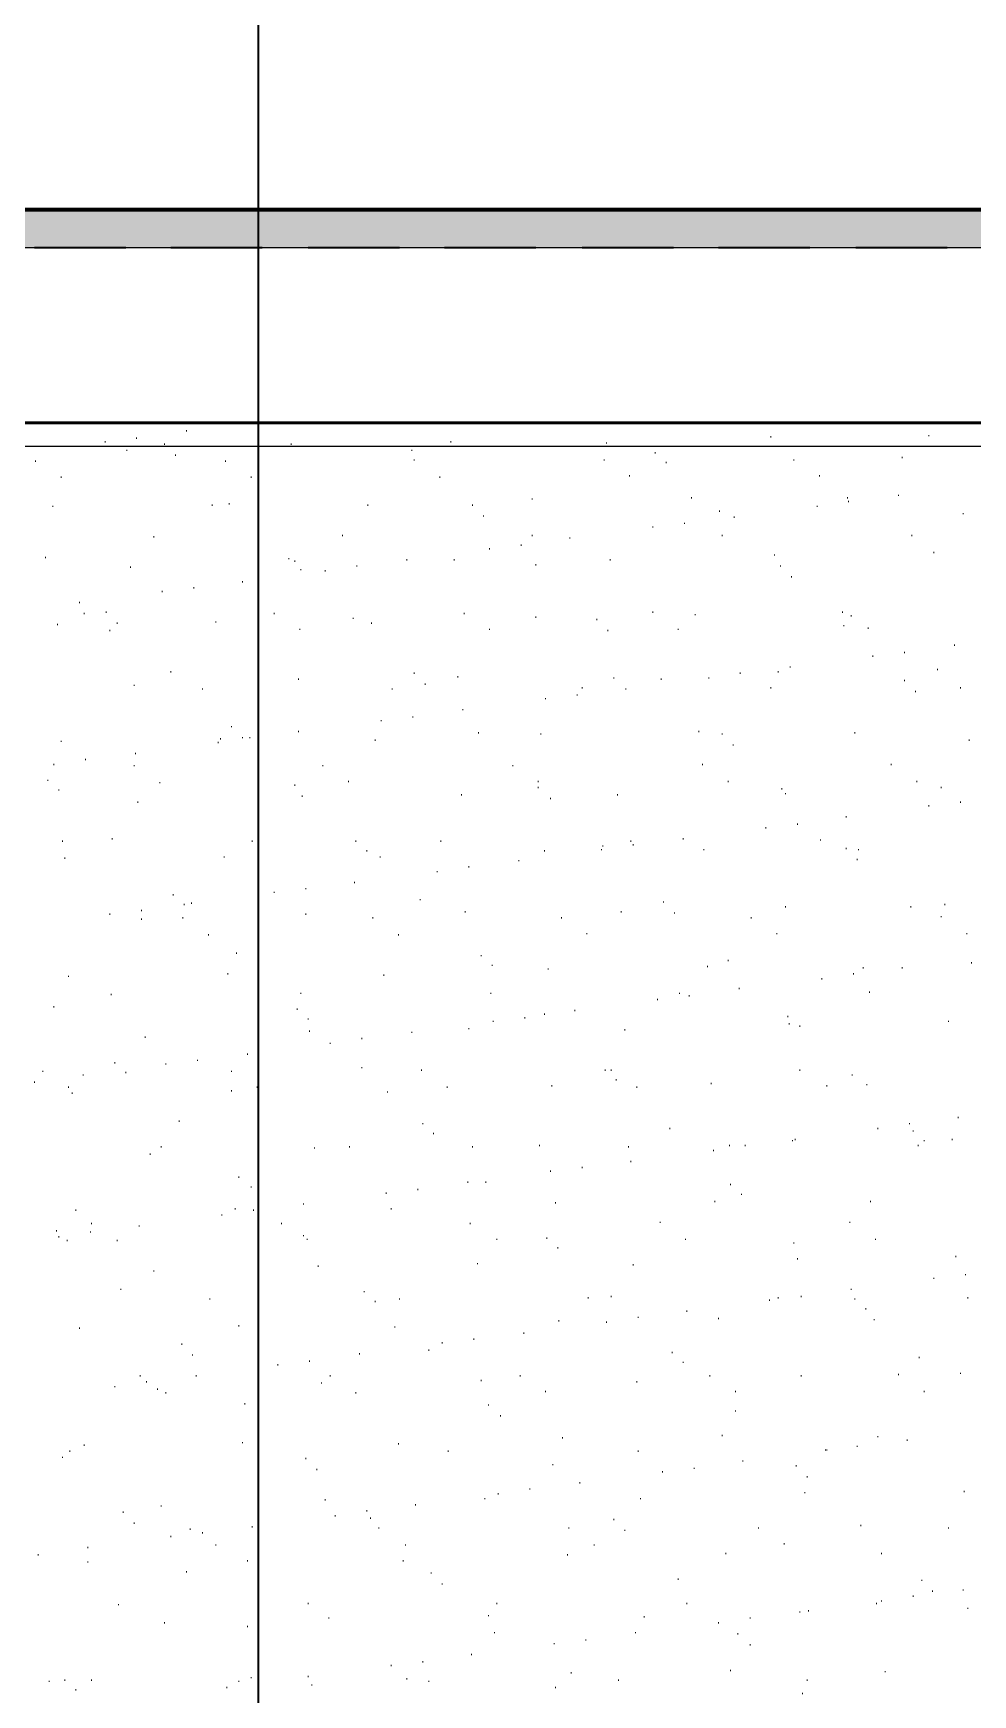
# Model space of a CAD drawing. Header units: inches. Extents: x 5 to 516, y -193 to 129.
# Drawn here: x 56.482 to 59.055, y -83.451 to -78.903 of the extents above; entities that cross this region are included whole.
import ezdxf

# ---------------------------------------------------------------- set-up
doc = ezdxf.new("R2010")
doc.units = ezdxf.units.IN
doc.header["$MEASUREMENT"] = 0
for name, color, linetype in [('Highlight', 210, 'Continuous'), ('PDF4_Geometry', 7, 'Continuous'), ('PDF4_Solid Fills', 7, 'Continuous')]:
    doc.layers.add(name, color=color, linetype=linetype)

msp = doc.modelspace()

# ---------------------------------------------------------------- hatches: boundary and pattern name
at = {"layer": 'PDF4_Solid Fills', "true_color": 0xb3b3b3, "transparency": 33554559}
msp.add_hatch(color=253, dxfattribs=at).paths.add_polyline_path([(33.2754117, -79.489649), (78.6554168, -79.489649), (78.6554168, -79.3863156), (28.0920888, -79.3863156), (28.0920888, -79.489649)])

# ---------------------------------------------------------------- linework, layer by layer
at = {"layer": 'Highlight'}
for p, q in [((23.3387434, -79.4896516), (137.6392915, -79.4896516)), ((23.3387518, -80.0329832), (138.0451299, -80.0329832))]:
    msp.add_line(p, q, dxfattribs=at)
at = {"layer": 'PDF4_Geometry', "lineweight": 35}
for points in [[(57.0987507, -100.0563172), (57.0987507, -77.7463161), (57.2020841, -77.739648), (57.3020841, -77.7196488)], [(56.4854152, -79.4896516), (56.7354152, -79.4896516)], [(56.8587537, -79.4896516), (57.1087537, -79.4896516)], [(57.2354152, -79.4896516), (57.4854153, -79.4896516)], [(57.6087538, -79.4896516), (57.8587538, -79.4896516)], [(57.9854153, -79.4896516), (58.2354153, -79.4896516)], [(58.3587538, -79.4896516), (58.6087538, -79.4896516)], [(58.7354154, -79.4896516), (58.9854154, -79.4896516)]]:
    msp.add_lwpolyline(points, dxfattribs=at)
at = {"layer": 'PDF4_Geometry', "lineweight": 70}
msp.add_lwpolyline([(134.6320923, -79.969649), (134.6320923, -79.3863156), (26.9620804, -79.3863156)], dxfattribs=at)
at = {"layer": 'PDF4_Geometry', "lineweight": 50}
msp.add_lwpolyline([(134.6320923, -79.969649), (26.9620804, -79.969649)], dxfattribs=at)
at = {"layer": 'PDF4_Geometry', "lineweight": 15}
for points in [[(56.9020921, -79.9929821), (56.9020921, -79.9896487)], [(58.9354259, -80.0063154), (58.9354259, -80.0029821)], [(56.6787593, -80.0229821), (56.6787593, -80.0196488)], [(56.7387586, -80.0463154), (56.7387586, -80.0429821)], [(56.7654258, -80.0129821), (56.7654258, -80.0096488)], [(56.8420928, -80.0296488), (56.8420928, -80.0263154)], [(57.1887589, -80.0296488), (57.1887589, -80.0263154)], [(57.5187591, -80.0463154), (57.5187591, -80.0429821)], [(57.6254249, -80.0229821), (57.6254249, -80.0196488)], [(58.0520928, -80.0263154), (58.0520928, -80.0229821)], [(58.1854258, -80.0529821), (58.1854258, -80.0496488)], [(58.5020915, -80.0096488), (58.5020915, -80.0063154)], [(56.4887585, -80.0763154), (56.4887585, -80.0729821)], [(56.8720916, -80.0596488), (56.8720916, -80.0563154)], [(57.0087595, -80.0763154), (57.0087595, -80.0729821)], [(57.5254255, -80.0729821), (57.5254255, -80.0696488)], [(58.0454264, -80.0729821), (58.0454264, -80.0696488)], [(58.2154263, -80.0796488), (58.2154263, -80.0763154)], [(58.5654256, -80.0729821), (58.5654256, -80.0696488)], [(58.8620921, -80.0663154), (58.8620921, -80.0629821)], [(56.5587591, -80.1196488), (56.5587591, -80.1163154)], [(57.0787583, -80.1196488), (57.0787583, -80.1163154)], [(57.5954261, -80.1196488), (57.5954261, -80.1163154)], [(58.1154253, -80.1163154), (58.1154253, -80.1129821)], [(58.6354262, -80.1163154), (58.6354262, -80.1129821)], [(57.8487593, -80.1796488), (57.8487593, -80.1763154)], [(58.2854251, -80.1763154), (58.2854251, -80.1729821)], [(58.7120932, -80.1763154), (58.7120932, -80.1729821)], [(58.7154263, -80.1863154), (58.7154263, -80.1829821)], [(58.8520926, -80.1696488), (58.8520926, -80.1663154)], [(56.535425, -80.1996488), (56.535425, -80.1963154)], [(56.9720926, -80.1963154), (56.9720926, -80.1929821)], [(57.0187591, -80.1929821), (57.0187591, -80.1896488)], [(57.3987589, -80.1963154), (57.3987589, -80.1929821)], [(57.6854258, -80.1963154), (57.6854258, -80.1929821)], [(57.7154262, -80.2263154), (57.7154262, -80.2229821)], [(58.3620921, -80.2129821), (58.3620921, -80.2096488)], [(58.4020922, -80.2296488), (58.4020922, -80.2263154)], [(58.6287598, -80.1996488), (58.6287598, -80.1963154)], [(59.0287588, -80.2196488), (59.0287588, -80.2163154)], [(57.3287583, -80.2796488), (57.3287583, -80.2763154)], [(57.8487593, -80.2796488), (57.8487593, -80.2763154)], [(58.1787595, -80.2563154), (58.1787595, -80.2529821)], [(58.265426, -80.2463154), (58.265426, -80.2429821)], [(58.3687585, -80.2796488), (58.3687585, -80.2763154)], [(58.8887594, -80.2796488), (58.8887594, -80.2763154)], [(56.8120923, -80.2829821), (56.8120923, -80.2796488)], [(57.7320922, -80.3163154), (57.7320922, -80.3129821)], [(57.8187588, -80.3063154), (57.8187588, -80.3029821)], [(57.9520918, -80.2863154), (57.9520918, -80.2829821)], [(58.9487587, -80.3263154), (58.9487587, -80.3229821)], [(56.5154258, -80.3396488), (56.5154258, -80.3363154)], [(56.7487582, -80.3663154), (56.7487582, -80.3629821)], [(57.1820925, -80.3429821), (57.1820925, -80.3396488)], [(57.1987585, -80.3496488), (57.1987585, -80.3463154)], [(57.3687584, -80.3629821), (57.3687584, -80.3596488)], [(57.5054263, -80.3463154), (57.5054263, -80.3429821)], [(57.6354261, -80.3463154), (57.6354261, -80.3429821)], [(57.8587589, -80.3596488), (57.8587589, -80.3563154)], [(58.0620924, -80.3463154), (58.0620924, -80.3429821)], [(58.5120928, -80.3329821), (58.5120928, -80.3296488)], [(58.5287588, -80.3629821), (58.5287588, -80.3596488)], [(57.0554259, -80.4063154), (57.0554259, -80.4029821)], [(57.2154262, -80.3729821), (57.2154262, -80.3696488)], [(57.2820919, -80.3763154), (57.2820919, -80.3729821)], [(58.5587593, -80.3929821), (58.5587593, -80.3896488)], [(56.6087588, -80.4629821), (56.6087588, -80.4596488)], [(56.8354247, -80.4329821), (56.8354247, -80.4296488)], [(56.9220929, -80.4229821), (56.9220929, -80.4196488)], [(56.6220915, -80.4929821), (56.6220915, -80.4896488)], [(56.6820925, -80.4896488), (56.6820925, -80.4863155)], [(57.1420925, -80.4929821), (57.1420925, -80.4896488)], [(57.3587588, -80.5063155), (57.3587588, -80.5029821)], [(57.6620917, -80.4929821), (57.6620917, -80.4896488)], [(57.8587589, -80.5029821), (57.8587589, -80.4996488)], [(58.1787595, -80.4896488), (58.1787595, -80.4863155)], [(58.2954265, -80.4963155), (58.2954265, -80.4929821)], [(58.6987587, -80.4896488), (58.6987587, -80.4863155)], [(58.7220927, -80.4996488), (58.7220927, -80.4963155)], [(56.5487595, -80.5229821), (56.5487595, -80.5196488)], [(56.6920921, -80.5396488), (56.6920921, -80.5363155)], [(56.712093, -80.5196488), (56.712093, -80.5163155)], [(56.9820922, -80.5163155), (56.9820922, -80.5129821)], [(57.212093, -80.5363155), (57.212093, -80.5329821)], [(57.4087585, -80.5196488), (57.4087585, -80.5163155)], [(57.7320922, -80.5363155), (57.7320922, -80.5329821)], [(58.0254255, -80.5096488), (58.0254255, -80.5063155)], [(58.055426, -80.5396488), (58.055426, -80.5363155)], [(58.2487583, -80.5363155), (58.2487583, -80.5329821)], [(58.7020918, -80.5263155), (58.7020918, -80.5229821)], [(58.7687592, -80.5329821), (58.7687592, -80.5296488)], [(58.8687585, -80.5996488), (58.8687585, -80.5963155)], [(59.0054264, -80.5796488), (59.0054264, -80.5763155)], [(58.555426, -80.6396488), (58.555426, -80.6363155)], [(58.782092, -80.6096488), (58.782092, -80.6063155)], [(56.7587594, -80.6896488), (56.7587594, -80.6863155)], [(56.8587588, -80.6529821), (56.8587588, -80.6496488)], [(57.2087582, -80.6729821), (57.2087582, -80.6696488)], [(57.5254255, -80.6563155), (57.5254255, -80.6529821)], [(57.555426, -80.6863155), (57.555426, -80.6829821)], [(57.6454257, -80.6663155), (57.6454257, -80.6629821)], [(58.072092, -80.6696488), (58.072092, -80.6663155)], [(58.2020918, -80.6729821), (58.2020918, -80.6696488)], [(58.3320916, -80.6696488), (58.3320916, -80.6663155)], [(58.4187581, -80.6563155), (58.4187581, -80.6529821)], [(58.5220924, -80.6529821), (58.5220924, -80.6496488)], [(58.8687585, -80.6763155), (58.8687585, -80.6729821)], [(58.9587583, -80.6463155), (58.9587583, -80.6429821)], [(56.9454253, -80.6996488), (56.9454253, -80.6963155)], [(57.4654262, -80.6996488), (57.4654262, -80.6963155)], [(57.8854261, -80.7263155), (57.8854261, -80.7229821)], [(57.9720927, -80.7163155), (57.9720927, -80.7129821)], [(57.9854255, -80.6963155), (57.9854255, -80.6929821)], [(58.1054257, -80.6996488), (58.1054257, -80.6963155)], [(58.5020915, -80.6963155), (58.5020915, -80.6929821)], [(58.898759, -80.7063155), (58.898759, -80.7029821)], [(59.0220924, -80.6963155), (59.0220924, -80.6929821)], [(57.5220923, -80.7763155), (57.5220923, -80.7729821)], [(57.6587585, -80.7563155), (57.6587585, -80.7529821)], [(57.0254255, -80.8029821), (57.0254255, -80.7996488)], [(57.2087582, -80.8163155), (57.2087582, -80.8129821)], [(57.4354258, -80.7863155), (57.4354258, -80.7829821)], [(57.7020917, -80.8196488), (57.7020917, -80.8163155)], [(57.8720916, -80.8229821), (57.8720916, -80.8196488)], [(58.305426, -80.8163155), (58.305426, -80.8129821)], [(58.3687585, -80.8229821), (58.3687585, -80.8196488)], [(58.7320923, -80.8196488), (58.7320923, -80.8163155)], [(56.5587591, -80.8429822), (56.5587591, -80.8396488)], [(56.9887586, -80.8463155), (56.9887586, -80.8429822)], [(56.995425, -80.8363155), (56.995425, -80.8329822)], [(57.0554259, -80.8329822), (57.0554259, -80.8296488)], [(57.0754251, -80.8329822), (57.0754251, -80.8296488)], [(57.4187581, -80.8396488), (57.4187581, -80.8363155)], [(58.398759, -80.8529822), (58.398759, -80.8496488)], [(59.0454265, -80.8396488), (59.0454265, -80.8363155)], [(56.5387582, -80.9063155), (56.5387582, -80.9029822)], [(56.6254248, -80.8929822), (56.6254248, -80.8896488)], [(56.7587594, -80.9096488), (56.7587594, -80.9063155)], [(56.7620927, -80.8763155), (56.7620927, -80.8729822)], [(57.2754255, -80.9096488), (57.2754255, -80.9063155)], [(57.7954264, -80.9096488), (57.7954264, -80.9063155)], [(58.3154256, -80.9063155), (58.3154256, -80.9029822)], [(58.8320917, -80.9063155), (58.8320917, -80.9029822)], [(56.5220922, -80.9496488), (56.5220922, -80.9463155)], [(56.8287583, -80.9563154), (56.8287583, -80.9529822)], [(57.1987585, -80.9629822), (57.1987585, -80.9596489)], [(57.3454261, -80.9529822), (57.3454261, -80.9496488)], [(57.8654253, -80.9529822), (57.8654253, -80.9496488)], [(58.3854262, -80.9529822), (58.3854262, -80.9496488)], [(58.9020922, -80.9529822), (58.9020922, -80.9496488)], [(56.5520927, -80.9763155), (56.5520927, -80.9729822)], [(57.2187594, -80.9929821), (57.2187594, -80.9896488)], [(57.6554253, -80.9896488), (57.6554253, -80.9863155)], [(57.8654253, -80.9696488), (57.8654253, -80.9663155)], [(57.8987589, -80.9996488), (57.8987589, -80.9963156)], [(58.0820916, -80.9896488), (58.0820916, -80.9863155)], [(58.532092, -80.9729822), (58.532092, -80.9696488)], [(58.5420916, -80.9863155), (58.5420916, -80.9829822)], [(58.9687596, -80.9696488), (58.9687596, -80.9663155)], [(56.7687591, -81.0096488), (56.7687591, -81.0063156)], [(58.7087583, -81.0496488), (58.7087583, -81.0463155)], [(58.9354259, -81.0196489), (58.9354259, -81.0163154)], [(59.0220924, -81.0096488), (59.0220924, -81.0063156)], [(58.4887587, -81.0796489), (58.4887587, -81.0763154)], [(58.5754253, -81.0696488), (58.5754253, -81.0663156)], [(56.5620923, -81.1163155), (56.5620923, -81.1129821)], [(56.6987585, -81.1096488), (56.6987585, -81.1063155)], [(57.0820915, -81.1163155), (57.0820915, -81.1129821)], [(57.3654252, -81.1163155), (57.3654252, -81.1129821)], [(57.3954257, -81.1429822), (57.3954257, -81.1396489)], [(57.5987592, -81.1163155), (57.5987592, -81.1129821)], [(57.8820929, -81.1429822), (57.8820929, -81.1396489)], [(58.0387583, -81.1396489), (58.0387583, -81.1363155)], [(58.0420916, -81.1296488), (58.0420916, -81.1263156)], [(58.1187584, -81.1163155), (58.1187584, -81.1129821)], [(58.1254249, -81.1263156), (58.1254249, -81.1229821)], [(58.2620928, -81.1096488), (58.2620928, -81.1063155)], [(58.3187589, -81.1396489), (58.3187589, -81.1363155)], [(58.6387594, -81.1129821), (58.6387594, -81.1096488)], [(58.7087583, -81.1363155), (58.7087583, -81.1329822)], [(58.7420919, -81.1396489), (58.7420919, -81.1363155)], [(56.5687587, -81.1629822), (56.5687587, -81.1596488)], [(57.0054262, -81.1596488), (57.0054262, -81.1563155)], [(57.4320926, -81.1596488), (57.4320926, -81.1563155)], [(57.6754262, -81.1863156), (57.6754262, -81.1829821)], [(57.8120924, -81.1696488), (57.8120924, -81.1663155)], [(58.7387587, -81.1663155), (58.7387587, -81.1629822)], [(57.362092, -81.2296488), (57.362092, -81.2263155)], [(57.5887596, -81.1996488), (57.5887596, -81.1963155)], [(56.8654252, -81.2629822), (56.8654252, -81.2596489)], [(57.1420925, -81.2563156), (57.1420925, -81.2529822)], [(57.228759, -81.2463156), (57.228759, -81.2429821)], [(57.5420915, -81.2763155), (57.5420915, -81.2729822)], [(56.6920921, -81.3163156), (56.6920921, -81.3129821)], [(56.7787586, -81.3063156), (56.7787586, -81.3029821)], [(56.8920925, -81.3263155), (56.8920925, -81.3229822)], [(56.8954256, -81.2896488), (56.8954256, -81.2863155)], [(56.9154248, -81.2863155), (56.9154248, -81.2829822)], [(57.228759, -81.3163156), (57.228759, -81.3129821)], [(57.4120917, -81.3263155), (57.4120917, -81.3229822)], [(57.6654249, -81.3096489), (57.6654249, -81.3063156)], [(57.9287594, -81.3263155), (57.9287594, -81.3229822)], [(58.0920929, -81.3096489), (58.0920929, -81.3063156)], [(58.2087582, -81.2829822), (58.2087582, -81.2796488)], [(58.2387587, -81.3129821), (58.2387587, -81.3096489)], [(58.4487586, -81.3263155), (58.4487586, -81.3229822)], [(58.5420916, -81.2963155), (58.5420916, -81.2929822)], [(58.8854262, -81.2963155), (58.8854262, -81.2929822)], [(58.9687596, -81.3229822), (58.9687596, -81.3196489)], [(58.9787591, -81.2896488), (58.9787591, -81.2863155)], [(56.7787586, -81.3296489), (56.7787586, -81.3263155)], [(56.962093, -81.3729821), (56.962093, -81.3696489)], [(57.4820922, -81.3729821), (57.4820922, -81.3696489)], [(57.9987583, -81.3696489), (57.9987583, -81.3663155)], [(58.5187592, -81.3696489), (58.5187592, -81.3663155)], [(59.0387584, -81.3696489), (59.0387584, -81.3663155)], [(57.0387582, -81.4229823), (57.0387582, -81.4196489)], [(57.7087582, -81.4296489), (57.7087582, -81.4263155)], [(57.7387586, -81.4563155), (57.7387586, -81.4529822)], [(58.3287584, -81.4596489), (58.3287584, -81.4563155)], [(58.3854262, -81.4429822), (58.3854262, -81.4396489)], [(58.7554264, -81.4629822), (58.7554264, -81.4596489)], [(58.8620921, -81.4629822), (58.8620921, -81.4596489)], [(59.0520929, -81.4496489), (59.0520929, -81.4463155)], [(56.5787583, -81.4863155), (56.5787583, -81.4829823)], [(57.0154259, -81.4796488), (57.0154259, -81.4763155)], [(57.4420922, -81.4829823), (57.4420922, -81.4796488)], [(57.8920925, -81.4663155), (57.8920925, -81.4629822)], [(58.6420926, -81.4929821), (58.6420926, -81.4896489)], [(58.7287591, -81.4796488), (58.7287591, -81.4763155)], [(56.6954253, -81.5363155), (56.6954253, -81.5329822)], [(57.2154262, -81.5329822), (57.2154262, -81.5296488)], [(57.7354255, -81.5329822), (57.7354255, -81.5296488)], [(58.1920922, -81.5496489), (58.1920922, -81.5463155)], [(58.2520915, -81.5329822), (58.2520915, -81.5296488)], [(58.2787587, -81.5396488), (58.2787587, -81.5363155)], [(58.415425, -81.5196489), (58.415425, -81.5163155)], [(58.7720924, -81.5296488), (58.7720924, -81.5263155)], [(56.5387582, -81.5696489), (56.5387582, -81.5663156)], [(57.2054249, -81.5763155), (57.2054249, -81.5729822)], [(57.8287584, -81.5996488), (57.8287584, -81.5963155)], [(57.8820929, -81.5896489), (57.8820929, -81.5863155)], [(57.9654263, -81.5796489), (57.9654263, -81.5763155)], [(58.5487596, -81.5963155), (58.5487596, -81.5929822)], [(57.2354254, -81.6029823), (57.2354254, -81.5996488)], [(57.2387586, -81.6363155), (57.2387586, -81.6329822)], [(57.5187591, -81.6396489), (57.5187591, -81.6363155)], [(57.6754262, -81.6296489), (57.6754262, -81.6263156)], [(57.7420919, -81.6096489), (57.7420919, -81.6063155)], [(58.1020925, -81.6329822), (58.1020925, -81.6296489)], [(58.5520929, -81.6163155), (58.5520929, -81.6129822)], [(58.5820916, -81.6229822), (58.5820916, -81.6196489)], [(58.9887587, -81.6096489), (58.9887587, -81.6063155)], [(56.7887582, -81.6529822), (56.7887582, -81.6496489)], [(57.2954264, -81.6696489), (57.2954264, -81.6663156)], [(57.3820929, -81.6563155), (57.3820929, -81.6529822)], [(56.7054249, -81.7229823), (56.7054249, -81.7196488)], [(56.845426, -81.7263156), (56.845426, -81.7229823)], [(56.9320925, -81.7163156), (56.9320925, -81.7129822)], [(57.0687588, -81.6996489), (57.0687588, -81.6963155)], [(57.3820929, -81.7363156), (57.3820929, -81.7329823)], [(56.4854254, -81.7763156), (56.4854254, -81.7729822)], [(56.5087594, -81.7463156), (56.5087594, -81.7429822)], [(56.6187583, -81.7563156), (56.6187583, -81.7529822)], [(56.7354254, -81.7496489), (56.7354254, -81.7463156)], [(57.0254255, -81.7463156), (57.0254255, -81.7429822)], [(57.5454264, -81.7429822), (57.5454264, -81.7396489)], [(58.0487596, -81.7429822), (58.0487596, -81.7396489)], [(58.0654256, -81.7429822), (58.0654256, -81.7396489)], [(58.0787584, -81.7696489), (58.0787584, -81.7663155)], [(58.3387597, -81.7796488), (58.3387597, -81.7763156)], [(58.5820916, -81.7429822), (58.5820916, -81.7396489)], [(58.7254259, -81.7563156), (58.7254259, -81.7529822)], [(56.5787583, -81.7896488), (56.5787583, -81.7863156)], [(56.5887595, -81.8063156), (56.5887595, -81.8029822)], [(57.0254255, -81.7996489), (57.0254255, -81.7963156)], [(57.095426, -81.7896488), (57.095426, -81.7863156)], [(57.4520917, -81.8029822), (57.4520917, -81.7996489)], [(57.6154252, -81.7896488), (57.6154252, -81.7863156)], [(57.9020922, -81.7863156), (57.9020922, -81.7829822)], [(58.1354262, -81.7896488), (58.1354262, -81.7863156)], [(58.6554254, -81.7863156), (58.6554254, -81.7829822)], [(58.765426, -81.7829822), (58.765426, -81.7796488)], [(59.015426, -81.8729822), (59.015426, -81.869649)], [(56.8820928, -81.8829822), (56.8820928, -81.8796488)], [(57.5487596, -81.8896488), (57.5487596, -81.8863156)], [(57.5787583, -81.9163155), (57.5787583, -81.9129823)], [(58.2254259, -81.9029822), (58.2254259, -81.8996488)], [(58.7954265, -81.9029822), (58.7954265, -81.8996488)], [(58.882093, -81.8896488), (58.882093, -81.8863156)], [(58.8920926, -81.9096488), (58.8920926, -81.9063157)], [(56.8320915, -81.9529824), (56.8320915, -81.9496489)], [(57.2520914, -81.9563155), (57.2520914, -81.9529824)], [(57.3487592, -81.9529824), (57.3487592, -81.9496489)], [(57.6854258, -81.9529824), (57.6854258, -81.9496489)], [(57.8687584, -81.9496489), (57.8687584, -81.9463155)], [(58.1120921, -81.9529824), (58.1120921, -81.9496489)], [(58.3454261, -81.9629821), (58.3454261, -81.959649)], [(58.3887594, -81.9496489), (58.3887594, -81.9463155)], [(58.4320926, -81.9496489), (58.4320926, -81.9463155)], [(58.5620924, -81.9363155), (58.5620924, -81.9329823)], [(58.5687589, -81.9329823), (58.5687589, -81.9296489)], [(58.9054254, -81.9496489), (58.9054254, -81.9463155)], [(58.9220931, -81.9363155), (58.9220931, -81.9329823)], [(58.9987583, -81.9329823), (58.9987583, -81.9296489)], [(56.8020927, -81.9729822), (56.8020927, -81.969649)], [(57.9854255, -82.0096488), (57.9854255, -82.0063156)], [(58.1187584, -81.9929822), (58.1187584, -81.989649)], [(57.0454264, -82.0363157), (57.0454264, -82.0329822)], [(57.672093, -82.0496489), (57.672093, -82.0463155)], [(57.7220926, -82.0496489), (57.7220926, -82.0463155)], [(57.8987589, -82.0196489), (57.8987589, -82.0163156)], [(57.0787583, -82.0629823), (57.0787583, -82.0596489)], [(57.4487586, -82.079649), (57.4487586, -82.0763155)], [(57.5354251, -82.0696489), (57.5354251, -82.0663155)], [(58.3920926, -82.0563155), (58.3920926, -82.0529823)], [(58.422093, -82.0829821), (58.422093, -82.079649)], [(56.5987592, -82.1263156), (56.5987592, -82.1229822)], [(56.9987582, -82.1396489), (56.9987582, -82.1363156)], [(57.035425, -82.1229822), (57.035425, -82.119649)], [(57.0854247, -82.1263156), (57.0854247, -82.1229822)], [(57.2220926, -82.109649), (57.2220926, -82.1063156)], [(57.4620931, -82.1229822), (57.4620931, -82.119649)], [(57.9120917, -82.1063156), (57.9120917, -82.1029822)], [(58.3487593, -82.1029822), (58.3487593, -82.099649)], [(58.7754256, -82.1029822), (58.7754256, -82.099649)], [(56.5454263, -82.1829823), (56.5454263, -82.1796489)], [(56.6387592, -82.1863155), (56.6387592, -82.1829823)], [(56.6420924, -82.1629823), (56.6420924, -82.1596489)], [(56.7720922, -82.1696489), (56.7720922, -82.1663155)], [(57.1620916, -82.1629823), (57.1620916, -82.1596489)], [(57.6787594, -82.1629823), (57.6787594, -82.1596489)], [(58.1987586, -82.1596489), (58.1987586, -82.1563157)], [(58.7187595, -82.1596489), (58.7187595, -82.1563157)], [(56.5520927, -82.1996489), (56.5520927, -82.1963155)], [(56.5754251, -82.209649), (56.5754251, -82.2063155)], [(56.712093, -82.209649), (56.712093, -82.2063155)], [(57.2220926, -82.1963155), (57.2220926, -82.1929824)], [(57.2320922, -82.2063155), (57.2320922, -82.2029824)], [(57.7520914, -82.2063155), (57.7520914, -82.2029824)], [(57.8887593, -82.2029824), (57.8887593, -82.1996489)], [(57.9187581, -82.229649), (57.9187581, -82.2263156)], [(58.2687592, -82.2063155), (58.2687592, -82.2029824)], [(58.5654256, -82.2163156), (58.5654256, -82.2129821)], [(58.7887584, -82.2063155), (58.7887584, -82.2029824)], [(57.2620927, -82.2796489), (57.2620927, -82.2763157)], [(57.6987586, -82.2729823), (57.6987586, -82.2696489)], [(58.1254249, -82.2763157), (58.1254249, -82.2729823)], [(58.5754253, -82.2596488), (58.5754253, -82.2563157)], [(59.0087596, -82.2529823), (59.0087596, -82.2496488)], [(56.8120923, -82.2929823), (56.8120923, -82.2896489)], [(58.9487587, -82.3129823), (58.9487587, -82.3096489)], [(59.0354252, -82.3029823), (59.0354252, -82.2996489)], [(56.7220926, -82.3429822), (56.7220926, -82.339649)], [(56.9654262, -82.3696491), (56.9654262, -82.3663156)], [(57.3887593, -82.349649), (57.3887593, -82.3463156)], [(57.4854255, -82.3696491), (57.4854255, -82.3663156)], [(58.0020914, -82.3663156), (58.0020914, -82.3629822)], [(58.0654256, -82.3629822), (58.0654256, -82.3596491)], [(58.4987583, -82.3729822), (58.4987583, -82.3696491)], [(58.5220924, -82.3663156), (58.5220924, -82.3629822)], [(58.5854248, -82.3629822), (58.5854248, -82.3596491)], [(58.7220927, -82.3429822), (58.7220927, -82.339649)], [(58.7320923, -82.3696491), (58.7320923, -82.3663156)], [(59.0420916, -82.3663156), (59.0420916, -82.3629822)], [(57.4187581, -82.3763157), (57.4187581, -82.3729822)], [(58.2720923, -82.4029823), (58.2720923, -82.3996489)], [(58.7620928, -82.3963157), (58.7620928, -82.3929823)], [(56.6087588, -82.4496489), (56.6087588, -82.4463156)], [(57.0454264, -82.4429824), (57.0454264, -82.4396489)], [(57.4720926, -82.4463156), (57.4720926, -82.4429824)], [(57.8254252, -82.4629822), (57.8254252, -82.459649)], [(57.922093, -82.4296489), (57.922093, -82.4263155)], [(58.0520928, -82.4329823), (58.0520928, -82.4296489)], [(58.1387593, -82.4196489), (58.1387593, -82.4163155)], [(58.3587589, -82.4229823), (58.3587589, -82.4196489)], [(58.7854252, -82.4263155), (58.7854252, -82.4229823)], [(56.8887592, -82.4929822), (56.8887592, -82.4896491)], [(57.5654256, -82.5096488), (57.5654256, -82.5063157)], [(57.6020925, -82.4896491), (57.6020925, -82.4863156)], [(57.688759, -82.479649), (57.688759, -82.4763156)], [(56.918758, -82.5229823), (56.918758, -82.5196489)], [(57.1520921, -82.549649), (57.1520921, -82.5463155)], [(57.2387586, -82.5396489), (57.2387586, -82.5363157)], [(57.3754248, -82.5196489), (57.3754248, -82.5163157)], [(58.2320923, -82.5163157), (58.2320923, -82.5129823)], [(58.2620928, -82.5429823), (58.2620928, -82.5396489)], [(58.9087586, -82.5296489), (58.9087586, -82.5263157)], [(56.7754254, -82.579649), (56.7754254, -82.5763156)], [(56.7920915, -82.5963156), (56.7920915, -82.5929822)], [(56.9287594, -82.579649), (56.9287594, -82.5763156)], [(57.2720923, -82.599649), (57.2720923, -82.5963156)], [(57.2954264, -82.579649), (57.2954264, -82.5763156)], [(57.7087582, -82.5929822), (57.7087582, -82.589649)], [(57.8154256, -82.579649), (57.8154256, -82.5763156)], [(58.1354262, -82.5963156), (58.1354262, -82.5929822)], [(58.3354248, -82.579649), (58.3354248, -82.5763156)], [(58.5854248, -82.579649), (58.5854248, -82.5763156)], [(58.8520926, -82.5763156), (58.8520926, -82.5729824)], [(59.0220924, -82.5729824), (59.0220924, -82.569649)], [(56.7054249, -82.6096491), (56.7054249, -82.6063156)], [(56.8220919, -82.6163156), (56.8220919, -82.6129822)], [(56.845426, -82.6263157), (56.845426, -82.6229822)], [(57.3654252, -82.6263157), (57.3654252, -82.6229822)], [(57.8854261, -82.6229822), (57.8854261, -82.6196491)], [(58.4054254, -82.6229822), (58.4054254, -82.6196491)], [(58.9220931, -82.6229822), (58.9220931, -82.6196491)], [(57.0620923, -82.6563157), (57.0620923, -82.6529823)], [(57.728759, -82.6596489), (57.728759, -82.6563157)], [(57.7620928, -82.689649), (57.7620928, -82.6863156)], [(58.4054254, -82.6763155), (58.4054254, -82.6729824)], [(56.6220915, -82.7696489), (56.6220915, -82.7663157)], [(57.0554259, -82.7629823), (57.0554259, -82.7596489)], [(57.4820922, -82.7663157), (57.4820922, -82.7629823)], [(57.9320926, -82.7496489), (57.9320926, -82.7463157)], [(58.3687585, -82.7429822), (58.3687585, -82.7396491)], [(58.6520922, -82.7829823), (58.6520922, -82.7796489)], [(58.6554254, -82.7829823), (58.6554254, -82.7796489)], [(58.7387587, -82.7729823), (58.7387587, -82.7696489)], [(58.7954265, -82.7463157), (58.7954265, -82.7429822)], [(58.875425, -82.7563157), (58.875425, -82.7529823)], [(56.5620923, -82.8029824), (56.5620923, -82.799649)], [(56.5820915, -82.7863158), (56.5820915, -82.7829823)], [(57.0987592, -82.7863158), (57.0987592, -82.7829823)], [(57.228759, -82.8063156), (57.228759, -82.8029824)], [(57.6187584, -82.7863158), (57.6187584, -82.7829823)], [(57.9054253, -82.8229824), (57.9054253, -82.819649)], [(58.1387593, -82.7863158), (58.1387593, -82.7829823)], [(58.4254262, -82.8129824), (58.4254262, -82.809649)], [(58.572092, -82.8263156), (58.572092, -82.8229824)], [(57.2587595, -82.8363156), (57.2587595, -82.8329822)], [(57.978759, -82.8729823), (57.978759, -82.8696491)], [(58.205425, -82.8429822), (58.205425, -82.839649)], [(58.2920916, -82.8329822), (58.2920916, -82.829649)], [(58.6020925, -82.8563156), (58.6020925, -82.8529823)], [(57.7187595, -82.9163155), (57.7187595, -82.9129824)], [(57.7554263, -82.9029823), (57.7554263, -82.8996489)], [(57.8420929, -82.8896489), (57.8420929, -82.8863157)], [(58.1454257, -82.9163155), (58.1454257, -82.9129824)], [(58.5954262, -82.8996489), (58.5954262, -82.8963157)], [(59.032092, -82.8963157), (59.032092, -82.8929823)], [(56.7287589, -82.9529824), (56.7287589, -82.949649)], [(56.8320915, -82.9363156), (56.8320915, -82.9329824)], [(57.2820919, -82.919649), (57.2820919, -82.9163155)], [(57.3087592, -82.9629822), (57.3087592, -82.959649)], [(57.3954257, -82.949649), (57.3954257, -82.9463156)], [(57.5287587, -82.9329824), (57.5287587, -82.929649)], [(56.7587594, -82.9829823), (56.7587594, -82.979649)], [(56.9120916, -82.9996489), (56.9120916, -82.9963157)], [(56.9454253, -83.0096489), (56.9454253, -83.0063157)], [(57.0820915, -82.9929823), (57.0820915, -82.9896491)], [(57.4054253, -82.969649), (57.4054253, -82.9663157)], [(57.4287594, -82.9963157), (57.4287594, -82.9929823)], [(57.9487586, -82.9963157), (57.9487586, -82.9929823)], [(58.072092, -82.9729823), (58.072092, -82.969649)], [(58.1020925, -83.0029823), (58.1020925, -82.9996489)], [(58.4687595, -82.9963157), (58.4687595, -82.9929823)], [(58.7487583, -82.9896491), (58.7487583, -82.9863157)], [(58.9887587, -82.9963157), (58.9887587, -82.9929823)], [(56.6320928, -83.049649), (56.6320928, -83.0463155)], [(56.8587588, -83.0196489), (56.8587588, -83.0163157)], [(56.9820922, -83.0429824), (56.9820922, -83.0396489)], [(57.5020914, -83.0429824), (57.5020914, -83.0396489)], [(58.0187592, -83.0429824), (58.0187592, -83.0396489)], [(58.5387584, -83.0396489), (58.5387584, -83.0363158)], [(56.4954249, -83.069649), (56.4954249, -83.0663156)], [(56.6320928, -83.0896491), (56.6320928, -83.0863157)], [(57.0687588, -83.0863157), (57.0687588, -83.0829822)], [(57.495425, -83.0863157), (57.495425, -83.0829822)], [(57.9454254, -83.069649), (57.9454254, -83.0663156)], [(58.3787598, -83.0663156), (58.3787598, -83.0629824)], [(58.8054261, -83.0663156), (58.8054261, -83.0629824)], [(56.9020921, -83.1163157), (56.9020921, -83.1129823)], [(57.572092, -83.1196491), (57.572092, -83.1163157)], [(58.2487583, -83.1363157), (58.2487583, -83.1329823)], [(58.915425, -83.1396489), (58.915425, -83.1363157)], [(57.6020925, -83.1496489), (57.6020925, -83.1463157)], [(58.8920926, -83.1829824), (58.8920926, -83.179649)], [(58.9454255, -83.169649), (58.9454255, -83.1663156)], [(59.0287588, -83.1663156), (59.0287588, -83.1629824)], [(56.7154262, -83.2063156), (56.7154262, -83.2029825)], [(57.2354254, -83.2029825), (57.2354254, -83.199649)], [(57.728759, -83.2363157), (57.728759, -83.2329823)], [(57.7520914, -83.2029825), (57.7520914, -83.199649)], [(58.2720923, -83.2029825), (58.2720923, -83.199649)], [(58.5820916, -83.2263157), (58.5820916, -83.2229823)], [(58.6054257, -83.2229823), (58.6054257, -83.2196491)], [(58.7920916, -83.2029825), (58.7920916, -83.199649)], [(58.8054261, -83.1963156), (58.8054261, -83.1929825)], [(59.0420916, -83.2163157), (59.0420916, -83.2129822)], [(56.8420928, -83.2563157), (56.8420928, -83.2529823)], [(57.0687588, -83.2663157), (57.0687588, -83.2629823)], [(57.2920915, -83.2429823), (57.2920915, -83.2396491)], [(57.745425, -83.2829823), (57.745425, -83.279649)], [(58.1320929, -83.2829823), (58.1320929, -83.279649)], [(58.1554253, -83.2396491), (58.1554253, -83.2363157)], [(58.3587589, -83.2563157), (58.3587589, -83.2529823)], [(58.4454254, -83.2429823), (58.4454254, -83.2396491)], [(57.0987592, -83.2963156), (57.0987592, -83.2929824)], [(57.9087585, -83.3129824), (57.9087585, -83.309649)], [(57.995425, -83.3029824), (57.995425, -83.299649)], [(58.4120917, -83.2863158), (58.4120917, -83.2829823)], [(58.4454254, -83.3163156), (58.4454254, -83.3129824)], [(57.4620931, -83.3729823), (57.4620931, -83.3696491)], [(57.5487596, -83.3629823), (57.5487596, -83.3596491)], [(57.6820926, -83.3429822), (57.6820926, -83.3396491)], [(56.5254254, -83.4163156), (56.5254254, -83.4129824)], [(56.5687587, -83.4129824), (56.5687587, -83.409649)], [(56.6420924, -83.4129824), (56.6420924, -83.409649)], [(57.0454264, -83.4163156), (57.0454264, -83.4129824)], [(57.0787583, -83.4063158), (57.0787583, -83.4029824)], [(57.0987592, -83.419649), (57.0987592, -83.4163156)], [(57.2354254, -83.4029824), (57.2354254, -83.399649)], [(57.5054263, -83.409649), (57.5054263, -83.4063158)], [(57.5654256, -83.4163156), (57.5654256, -83.4129824)], [(57.955425, -83.3929824), (57.955425, -83.389649)], [(58.0854248, -83.4129824), (58.0854248, -83.409649)], [(58.3920926, -83.3863157), (58.3920926, -83.3829824)], [(58.6020925, -83.4129824), (58.6020925, -83.409649)], [(58.8154257, -83.389649), (58.8154257, -83.3863157)], [(56.5987592, -83.439649), (56.5987592, -83.4363156)], [(57.0120927, -83.4329824), (57.0120927, -83.429649)], [(57.245425, -83.4263156), (57.245425, -83.4229824)], [(57.9120917, -83.4329824), (57.9120917, -83.429649)], [(58.5887597, -83.449649), (58.5887597, -83.4463156)]]:
    msp.add_lwpolyline(points, dxfattribs=at)

doc.saveas('drawing.dxf')
